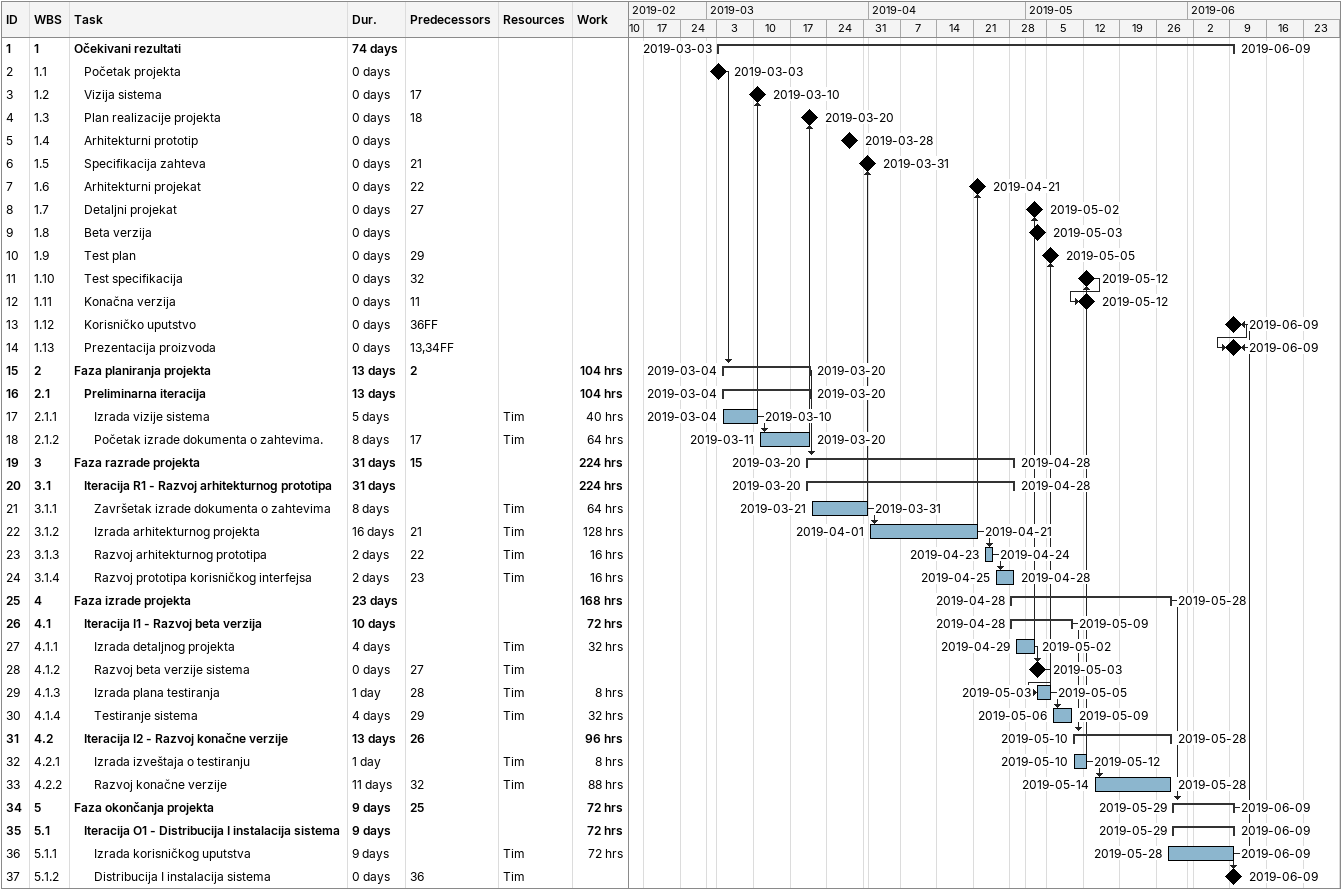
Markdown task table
| ID | WBS | Task | Duration | Start | Finish | Predecessors | Resources | Work (h) |
|---|---|---|---|---|---|---|---|---|
| 1 | 1 | **Očekivani rezultati** | 74d | 2019-03-03 | 2019-06-09 |  |  |  |
| 2 | 1.1 | Početak projekta | 0d | 2019-03-03 | 2019-03-03 |  |  |  |
| 3 | 1.2 | Vizija sistema | 0d | 2019-03-10 | 2019-03-10 | 17 |  |  |
| 4 | 1.3 | Plan realizacije projekta | 0d | 2019-03-20 | 2019-03-20 | 18 |  |  |
| 5 | 1.4 | Arhitekturni prototip | 0d | 2019-03-28 | 2019-03-28 |  |  |  |
| 6 | 1.5 | Specifikacija zahteva | 0d | 2019-03-31 | 2019-03-31 | 21 |  |  |
| 7 | 1.6 | Arhitekturni projekat | 0d | 2019-04-21 | 2019-04-21 | 22 |  |  |
| 8 | 1.7 | Detaljni projekat | 0d | 2019-05-02 | 2019-05-02 | 27 |  |  |
| 9 | 1.8 | Beta verzija | 0d | 2019-05-03 | 2019-05-03 |  |  |  |
| 10 | 1.9 | Test plan | 0d | 2019-05-05 | 2019-05-05 | 29 |  |  |
| 11 | 1.10 | Test specifikacija | 0d | 2019-05-12 | 2019-05-12 | 32 |  |  |
| 12 | 1.11 | Konačna verzija | 0d | 2019-05-12 | 2019-05-12 | 11 |  |  |
| 13 | 1.12 | Korisničko uputstvo | 0d | 2019-06-09 | 2019-06-09 | 36FF |  |  |
| 14 | 1.13 | Prezentacija proizvoda | 0d | 2019-06-09 | 2019-06-09 | 13, 34FF |  |  |
| 15 | 2 | **Faza planiranja projekta** | 13d | 2019-03-04 | 2019-03-20 | 2 |  | 104 |
| 16 | 2.1 | **Preliminarna iteracija** | 13d | 2019-03-04 | 2019-03-20 |  |  | 104 |
| 17 | 2.1.1 | Izrada vizije sistema | 5d | 2019-03-04 | 2019-03-10 |  | Tim | 40 |
| 18 | 2.1.2 | Početak izrade dokumenta o zahtevima. | 8d | 2019-03-11 | 2019-03-20 | 17 | Tim | 64 |
| 19 | 3 | **Faza razrade projekta** | 31d | 2019-03-20 | 2019-04-28 | 15 |  | 224 |
| 20 | 3.1 | **Iteracija R1 - Razvoj arhitekturnog prototipa** | 31d | 2019-03-20 | 2019-04-28 |  |  | 224 |
| 21 | 3.1.1 | Završetak izrade dokumenta o zahtevima | 8d | 2019-03-21 | 2019-03-31 |  | Tim | 64 |
| 22 | 3.1.2 | Izrada arhitekturnog projekta | 16d | 2019-04-01 | 2019-04-21 | 21 | Tim | 128 |
| 23 | 3.1.3 | Razvoj arhitekturnog prototipa | 2d | 2019-04-23 | 2019-04-24 | 22 | Tim | 16 |
| 24 | 3.1.4 | Razvoj prototipa korisničkog interfejsa | 2d | 2019-04-25 | 2019-04-28 | 23 | Tim | 16 |
| 25 | 4 | **Faza izrade projekta** | 23d | 2019-04-28 | 2019-05-28 |  |  | 168 |
| 26 | 4.1 | **Iteracija I1 - Razvoj beta verzija** | 10d | 2019-04-28 | 2019-05-09 |  |  | 72 |
| 27 | 4.1.1 | Izrada detaljnog projekta | 4d | 2019-04-29 | 2019-05-02 |  | Tim | 32 |
| 28 | 4.1.2 | Razvoj beta verzije sistema | 0d | 2019-05-03 | 2019-05-03 | 27 | Tim |  |
| 29 | 4.1.3 | Izrada plana testiranja | 1d | 2019-05-03 | 2019-05-05 | 28 | Tim | 8 |
| 30 | 4.1.4 | Testiranje sistema | 4d | 2019-05-06 | 2019-05-09 | 29 | Tim | 32 |
| 31 | 4.2 | **Iteracija I2 - Razvoj konačne verzije** | 13d | 2019-05-10 | 2019-05-28 | 26 |  | 96 |
| 32 | 4.2.1 | Izrada izveštaja o testiranju | 1d | 2019-05-10 | 2019-05-12 |  | Tim | 8 |
| 33 | 4.2.2 | Razvoj konačne verzije | 11d | 2019-05-14 | 2019-05-28 | 32 | Tim | 88 |
| 34 | 5 | **Faza okončanja projekta** | 9d | 2019-05-29 | 2019-06-09 | 25 |  | 72 |
| 35 | 5.1 | **Iteracija O1 - Distribucija I instalacija sistema** | 9d | 2019-05-29 | 2019-06-09 |  |  | 72 |
| 36 | 5.1.1 | Izrada korisničkog uputstva | 9d | 2019-05-28 | 2019-06-09 |  | Tim | 72 |
| 37 | 5.1.2 | Distribucija I instalacija sistema | 0d | 2019-06-09 | 2019-06-09 | 36 | Tim |  |
